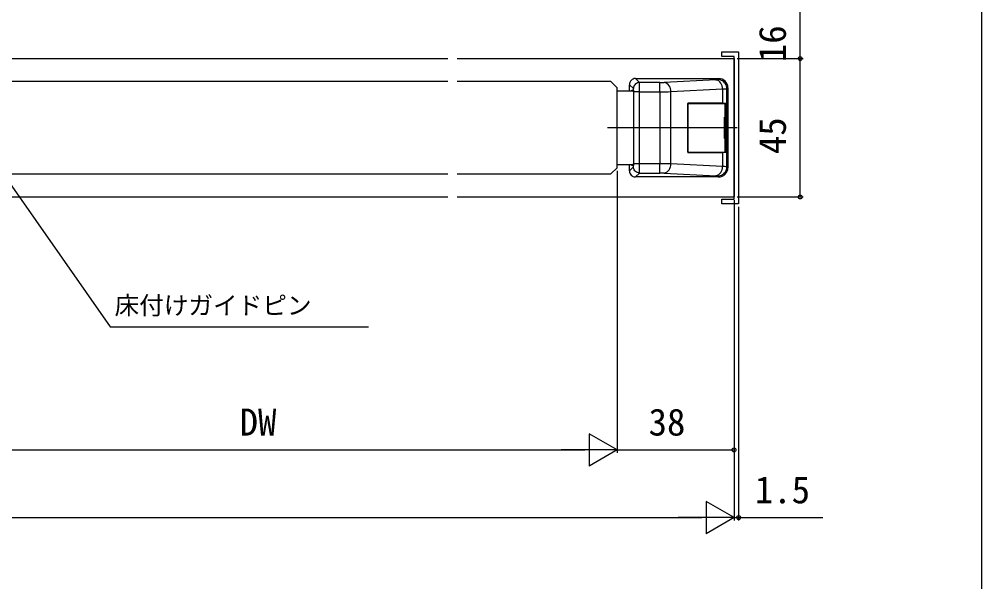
# Model space of a CAD drawing. Units: millimetres, scale not verified. Extents: x -525 to 525, y -783 to 779.
# Drawn here: x 212.2 to 525, y -24.3 to 158.6 of the extents above; entities that cross this region are included whole.
import ezdxf
from ezdxf.enums import TextEntityAlignment as Align

# ---------------------------------------------------------------- set-up
doc = ezdxf.new("R2010")
doc.units = ezdxf.units.MM
doc.header["$LTSCALE"] = 4
for name, color, linetype in [('0-4_YKK_12', 2, 'Continuous'), ('0-5_YKK_13', 4, 'Continuous'), ('0-7_YKK_D', 6, 'Continuous'), ('0-8_YKK_ZWAK', 7, 'Continuous')]:
    doc.layers.add(name, color=color, linetype=linetype)
doc.styles.add('ＭＳ ゴシック', font='')
doc.styles.get('ＭＳ ゴシック').set_extended_font_data('MS Gothic')

msp = doc.modelspace()

# ---------------------------------------------------------------- linework, layer by layer
at = {"layer": '0-4_YKK_12'}
for p, q in [((102, 145.798), (351.5, 145.798)), ((354.5, 145.798), (444.5, 145.798)), ((444.5, 145.798), (444.5, 100.802)), ((102, 100.802), (351.5, 100.802)), ((354.5, 100.802), (444.5, 100.802))]:
    msp.add_line(p, q, dxfattribs=at)
for points in [[(351.5, 138.3), (188.5, 138.3), (186.5, 136.3), (186.5, 110.3), (188.5, 108.3), (351.5, 108.3)], [(354.5, 108.3), (404.5, 108.3), (406.5, 110.3), (406.5, 136.3), (404.5, 138.3), (354.5, 138.3)]]:
    msp.add_lwpolyline(points, dxfattribs=at)
at = {"layer": '0-5_YKK_13'}
for p, q in [((413.789, 138.008), (412.497, 139.3)), ((412.497, 139.3), (439.504, 139.3)), ((420.429, 138.008), (413.789, 138.008)), ((420.429, 135.012), (420.429, 138.008)), ((438.607, 138.917), (421.843, 138.038)), ((439.504, 139.3), (439.19, 138.986)), ((406.5, 135.3), (411.842, 135.3)), ((410.5, 137.303), (411.792, 136.011)), ((410.5, 135.3), (410.5, 137.303)), ((411.26, 135.55), (411.81, 135.55)), ((411.26, 135.3), (411.26, 135.55)), ((411.81, 135.55), (411.81, 111.05)), ((413.839, 135.012), (420.429, 135.012)), ((413.839, 111.588), (413.839, 135.012)), ((420.429, 135.012), (420.429, 111.588)), ((423.964, 135.043), (440.728, 135.921)), ((423.964, 111.557), (423.964, 135.043)), ((440.728, 135.921), (440.728, 131.3)), ((442.186, 135.99), (442.5, 136.304)), ((442.186, 110.61), (442.186, 135.99)), ((442.5, 136.304), (442.5, 110.296)), ((429.5, 131.3), (429.5, 115.3)), ((440.728, 131.3), (429.5, 131.3)), ((429.5, 131.2), (440.552, 131.2)), ((429.5, 115.4), (429.5, 131.2)), ((440.552, 131.2), (441.641, 131.2)), ((440.728, 131.3), (441.871, 131.3)), ((441.641, 126.8), (441.641, 131.2)), ((441.871, 115.3), (441.871, 131.3)), ((445.5, 123.3), (403.432, 123.3)), ((429.5, 115.4), (440.552, 115.4)), ((429.5, 115.3), (440.728, 115.3)), ((440.552, 115.4), (441.641, 115.4)), ((440.728, 115.3), (440.728, 110.679)), ((441.871, 115.3), (440.728, 115.3)), ((410.5, 109.297), (410.5, 111.3)), ((411.792, 110.589), (410.5, 109.297)), ((413.839, 111.588), (411.842, 111.588)), ((420.429, 111.588), (413.839, 111.588)), ((420.429, 108.592), (420.429, 111.588)), ((440.728, 110.679), (423.964, 111.557)), ((442.5, 110.296), (442.186, 110.61)), ((412.497, 107.3), (413.789, 108.592)), ((439.504, 107.3), (412.497, 107.3)), ((413.789, 108.592), (420.429, 108.592)), ((421.843, 108.562), (438.607, 107.683)), ((439.19, 107.614), (439.504, 107.3))]:
    msp.add_line(p, q, dxfattribs=at)
for points in [[(440.5, 146.5), (440.5, 148), (446, 148), (446, 98.6), (440.5, 98.6), (440.5, 100.1)], [(440.5, 100.1), (444.5, 100.1), (444.5, 146.5), (440.5, 146.5)], [(413.789, 138.008), (413.443, 137.977), (413.108, 137.886), (412.792, 137.738), (412.508, 137.539), (412.261, 137.292), (412.062, 137.008), (411.914, 136.692), (411.823, 136.357), (411.792, 136.011)], [(442.186, 135.99), (442.154, 136.415), (442.062, 136.832), (441.912, 137.232), (441.707, 137.607), (441.451, 137.949), (441.149, 138.251), (440.807, 138.507), (440.432, 138.712), (440.032, 138.862), (439.615, 138.954), (439.19, 138.986)], [(411.842, 111.3), (406.5, 111.3), (406.5, 135.3)], [(413.839, 135.012), (411.842, 135.012), (411.842, 111.588)], [(441.416, 119.8), (441.416, 126.8), (441.641, 126.8)], [(441.641, 115.4), (441.641, 119.8), (441.416, 119.8)], [(411.81, 111.05), (411.26, 111.05), (411.26, 111.3)], [(413.789, 108.592), (413.443, 108.623), (413.108, 108.714), (412.792, 108.862), (412.508, 109.061), (412.261, 109.308), (412.062, 109.592), (411.914, 109.908), (411.823, 110.243), (411.792, 110.589)], [(439.19, 107.614), (439.615, 107.646), (440.032, 107.738), (440.432, 107.888), (440.807, 108.093), (441.149, 108.349), (441.451, 108.651), (441.707, 108.993), (441.912, 109.368), (442.062, 109.768), (442.154, 110.185), (442.186, 110.61)]]:
    msp.add_lwpolyline(points, dxfattribs=at)
for centre, radius, start, end in [((412.496, 137.304), 1.996, 89.96796, 180.03204), ((369.658, 135.778), 44.187, 359.00679, 2.8927), ((420.512, 166.786), 28.778, 269.83529, 272.65187), ((421.223, 135.35), 2.759, 353.59226, 77.01062), ((438.653, 141.038), 2.121, 268.75981, 284.66696), ((437.987, 136.229), 2.759, 353.59226, 77.01062), ((439.506, 136.306), 2.994, 359.96782, 90.03218), ((406.422, 135.243), 5.425, 357.55934, 8.13497), ((420.675, 310.25), 175.238, 269.91948, 271.07552), ((440.938, 146.976), 11.057, 268.9121, 276.47934), ((406.422, 111.357), 5.425, 351.86503, 2.44066), ((361.082, 110.964), 52.761, 357.42312, 0.67739), ((420.599, -72.382), 183.971, 88.95192, 90.05308), ((421.117, 111.325), 2.857, 284.72115, 4.67597), ((437.881, 110.446), 2.857, 284.72115, 4.67597), ((439.506, 110.294), 2.994, 269.96782, 0.03218), ((440.76, 95.853), 14.826, 84.48355, 90.12502), ((412.496, 109.296), 1.996, 179.96796, 270.03204), ((420.512, 79.814), 28.778, 87.34813, 90.16471), ((438.653, 105.562), 2.121, 75.33304, 91.24019)]:
    msp.add_arc(centre, radius, start, end, dxfattribs=at)
at = {"layer": '0-7_YKK_D'}
for p, q in [((466, 145.798), (466, 161.8)), ((445.5, 145.798), (467, 145.798)), ((445.5, 145.798), (467, 145.798)), ((466, 100.802), (466, 145.798)), ((406.5, 109.3), (406.5, 17.6)), ((406.5, 109.3), (406.5, 17.6)), ((445.5, 100.802), (467, 100.802)), ((444.5, 99.802), (444.5, 17.6)), ((444.5, 99.802), (444.5, -4.4)), ((444.5, 99.802), (444.5, -4.4)), ((446, 97.6), (446, -4.4)), ((406.5, 18.6), (397.407, 23.85)), ((397.407, 23.85), (397.407, 13.35)), ((197, 18.6), (396, 18.6)), ((406.5, 18.6), (388.313, 18.6)), ((406.5, 18.6), (397.407, 13.35)), ((406.5, 18.6), (444.5, 18.6)), ((444.5, -3.4), (435.407, 1.85)), ((435.407, 1.85), (435.407, -8.65)), ((-37, -3.4), (434, -3.4)), ((444.5, -3.4), (426.313, -3.4)), ((444.5, -3.4), (435.407, -8.65)), ((444.5, -3.4), (441.95, -3.4)), ((444.5, -3.4), (446, -3.4)), ((446, -3.4), (473.373, -3.4))]:
    msp.add_line(p, q, dxfattribs=at)
msp.add_lwpolyline([(200.507, 117.593), (201.97, 115.504), (241.814, 58.6), (325.712, 58.6)], dxfattribs=at)
for centre in [(466, 145.798), (466, 145.798), (466, 100.802), (444.5, 18.6), (446, -3.4)]:
    msp.add_circle(centre, 0.637, dxfattribs=at)
at = {"layer": '0-8_YKK_ZWAK'}
msp.add_lwpolyline([(-525, -782.7), (525, -782.7), (525, 747.3)], dxfattribs=at)

# ---------------------------------------------------------------- texts
at = {"layer": '0-7_YKK_D', "style": 'ＭＳ ゴシック'}
for s, p in [('16', (464, 144.629)), ('45', (464, 114.709))]:
    msp.add_text(s, height=8.798, rotation=90, dxfattribs=at).set_placement(p, align=Align.BOTTOM_LEFT)
for s, height, p in [('床付けガイドピン', 5.865, (243.222, 60.875)), ('DW', 8.798, (283.852, 20.6)), ('38', 8.798, (416.739, 20.6)), ('1.5', 8.798, (451.259, -1.4))]:
    msp.add_text(s, height=height, dxfattribs=at).set_placement(p, align=Align.BOTTOM_LEFT)

doc.saveas('drawing.dxf')
